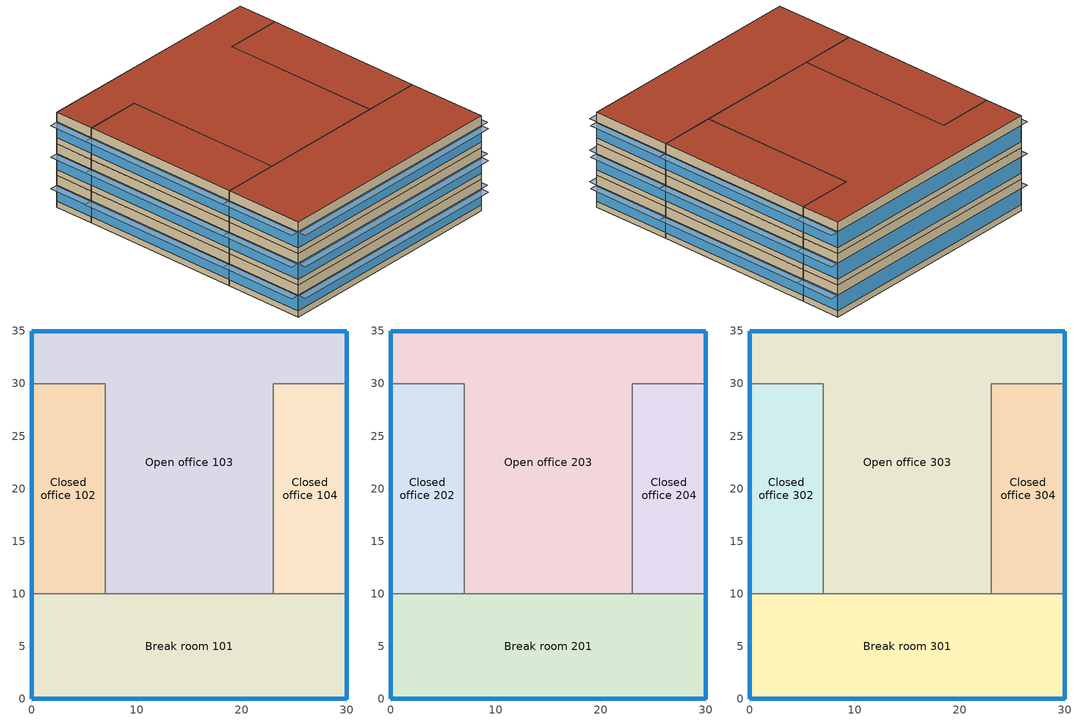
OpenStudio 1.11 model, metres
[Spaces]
Break room 101
 floor ground: 30,10 30,0 0,0 0,10 z0
 wall outside: 0,10 0,0 30,0 30,10 z0:4
 wall to Closed office 102: 7,10 0,10 z0:4
 wall to Open office 103: 23,10 7,10 z0:4
 wall to Closed office 104: 30,10 23,10 z0:4
 window: 30,0.03 30,9.97 / 0,9.97 0,0.03 z0.76:2.77; 0.03,0 29.97,0 z0.76:2.76
Closed office 102
 floor ground: 0,30 7,30 7,10 0,10 z0
 wall outside: 0,30 0,10 z0:4
 wall to Open office 103: 7,10 7,30 0,30 z0:4
 window: 0,29.97 0,10.03 z0.76:2.77
Open office 103
 floor ground: 30,35 30,30 23,30 23,10 7,10 7,30 0,30 0,35 z0
 wall outside: 30,30 30,35 0,35 0,30 z0:4
 wall to Closed office 104: 23,10 23,30 30,30 z0:4
 window: 30,30.03 30,34.97 / 0,34.97 0,30.03 z0.76:2.78; 29.97,35 0.03,35 z0.76:2.76
Closed office 104
 floor ground: 30,30 30,10 23,10 23,30 z0
 wall outside: 30,10 30,30 z0:4
 window: 30,10.03 30,29.97 z0.76:2.77
Break room 201
 floor to Break room 101: 30,10 30,0 0,0 0,10 z4
 wall outside: 0,10 0,0 30,0 30,10 z4:8
 wall to Closed office 202: 7,10 0,10 z4:8
 wall to Open office 203: 23,10 7,10 z4:8
 wall to Closed office 204: 30,10 23,10 z4:8
 window: 0.03,0 29.97,0 z4.76:6.76; 0,9.97 0,0.03 / 30,0.03 30,9.97 z4.76:6.77
Closed office 202
 floor to Closed office 102: 7,30 7,10 0,10 0,30 z4
 wall outside: 0,30 0,10 z4:8
 wall to Open office 203: 7,10 7,30 0,30 z4:8
 window: 0,29.97 0,10.03 z4.76:6.77
Open office 203
 floor to Open office 103: 30,35 30,30 23,30 23,10 7,10 7,30 0,30 0,35 z4
 wall outside: 30,30 30,35 0,35 0,30 z4:8
 wall to Closed office 204: 23,10 23,30 30,30 z4:8
 window: 29.97,35 0.03,35 z4.76:6.76; 30,30.03 30,34.97 / 0,34.97 0,30.03 z4.76:6.78
Closed office 204
 floor to Closed office 104: 30,30 30,10 23,10 23,30 z4
 wall outside: 30,10 30,30 z4:8
 window: 30,10.03 30,29.97 z4.76:6.77
Break room 301
 floor to Break room 201: 0,10 30,10 30,0 0,0 z8
 wall outside: 0,10 0,0 30,0 30,10 z8:12
 wall to Closed office 302: 7,10 0,10 z8:12
 wall to Open office 303: 23,10 7,10 z8:12
 wall to Closed office 304: 30,10 23,10 z8:12
 window: 0.03,0 29.97,0 z8.76:10.76; 0,9.97 0,0.03 / 30,0.03 30,9.97 z8.76:10.77
 roof outside: 30,0 30,10 0,10 0,0 z12
Closed office 302
 floor to Closed office 202: 7,30 7,10 0,10 0,30 z8
 wall outside: 0,30 0,10 z8:12
 wall to Open office 303: 7,10 7,30 0,30 z8:12
 window: 0,29.97 0,10.03 z8.76:10.77
 roof outside: 7,10 7,30 0,30 0,10 z12
Open office 303
 floor to Open office 203: 30,35 30,30 23,30 23,10 7,10 7,30 0,30 0,35 z8
 wall outside: 30,30 30,35 0,35 0,30 z8:12
 wall to Closed office 304: 23,10 23,30 30,30 z8:12
 window: 30,30.03 30,34.97 / 0,34.97 0,30.03 z8.76:10.78; 29.97,35 0.03,35 z8.76:10.76
 roof outside: 23,10 23,30 30,30 30,35 0,35 0,30 7,30 7,10 z12
Closed office 304
 floor to Closed office 204: 30,30 30,10 23,10 23,30 z8
 wall outside: 30,10 30,30 z8:12
 window: 30,10.03 30,29.97 z8.76:10.77
 roof outside: 30,10 30,30 23,30 23,10 z12
shading: 31,10.03 31,29.97 30,29.97 30,10.03 z2.77; 31.01,0.03 31.01,9.97 30,9.97 30,0.03 z10.77; 31.01,30.03 31.01,34.97 30,34.97 30,30.03 z6.78; 0,0.03 0,9.97 -1.01,9.97 -1.01,0.03 z2.77; 31,10.03 31,29.97 30,29.97 30,10.03 z10.77; 31.01,30.03 31.01,34.97 30,34.97 30,30.03 z10.78; 0,0.03 0,9.97 -1.01,9.97 -1.01,0.03 z6.77; 29.97,-1 29.97,0 0.03,0 0.03,-1 z10.76; 29.97,-1 29.97,0 0.03,0 0.03,-1 z2.76; 0,30.03 0,34.97 -1.01,34.97 -1.01,30.03 z10.78; 29.97,-1 29.97,0 0.03,0 0.03,-1 z6.76; 31,10.03 31,29.97 30,29.97 30,10.03 z6.77; 0,30.03 0,34.97 -1.01,34.97 -1.01,30.03 z6.78; 0,30.03 0,34.97 -1.01,34.97 -1.01,30.03 z2.78; 31.01,0.03 31.01,9.97 30,9.97 30,0.03 z6.77; 0,10.03 0,29.97 -1,29.97 -1,10.03 z10.77; 31.01,30.03 31.01,34.97 30,34.97 30,30.03 z2.78; 0,10.03 0,29.97 -1,29.97 -1,10.03 z6.77; 31.01,0.03 31.01,9.97 30,9.97 30,0.03 z2.77; 0,10.03 0,29.97 -1,29.97 -1,10.03 z2.77; 0,0.03 0,9.97 -1.01,9.97 -1.01,0.03 z10.77
[Building]
Building 1: Space Type=189.1-2009 - Office - OpenOffice - CZ4-8; Default Construction Set=189.1-2009 - CZ5 - Office
[Site]
Piacenza: Latitude {deg}=44.92; Longitude {deg}=9.73; Time Zone {hr}=1; Elevation {m}=134
[ClimateZones]
Climate Zone Institution Name 1=ASHRAE; Climate Zone Document Name 1=ANSI/ASHRAE Standard 169; Climate Zone Document Year 1=2006; Climate Zone Institution Name 2=CEC; Climate Zone Document Name 2=California Climate Zone Descriptions; Climate Zone Document Year 2=1995
[SizingPeriod:DesignDay] Sky Clearness=0; Rain Indicator=0; Snow Indicator=0; Day of Month=21; Daylight Saving Time Indicator=0; Dry-Bulb Temperature Range Modifier Type=DefaultMultipliers
Name | Maximum Dry-Bulb Temperature {C} | Daily Dry-Bulb Temperature Range {deltaC} | Humidity Indicating Conditions at Maximum Dry-Bulb | Barometric Pressure {Pa} | Wind Speed {m/s} | Wind Direction {deg} | Month | Day Type | Humidity Indicating Type | Solar Model Indicator | ASHRAE Taub | ASHRAE Taud
Piacenza Ann Clg .4% Condns DP=>MDB | 27.4 | 11.9 | 23 | 99726 | 2.3 | 90 | 8 | SummerDesignDay | Dewpoint | ASHRAETau | 0.48 | 1.935
Piacenza Ann Hum_n 99.6% Condns DP=>MCDB | 3.5 | 0 | -11.3 | 99726 | 2 | 250 | 1 | WinterDesignDay | Dewpoint | ASHRAEClearSky
Piacenza Ann Clg .4% Condns DB=>MWB | 33.1 | 11.9 | 22.7 | 99726 | 2.3 | 90 | 8 | SummerDesignDay | Wetbulb | ASHRAETau | 0.48 | 1.935
Piacenza Ann Clg .4% Condns Enth=>MDB | 30.3 | 11.9 | 74900 | 99726 | 2.3 | 90 | 8 | SummerDesignDay | Enthalpy | ASHRAETau | 0.48 | 1.935
Piacenza Ann Htg 99.6% Condns DB | -6.1 | 0 | -6.1 | 99726 | 2 | 250 | 1 | WinterDesignDay | Wetbulb | ASHRAEClearSky
Piacenza Ann Clg .4% Condns WB=>MDB | 30.1 | 11.9 | 24.6 | 99726 | 2.3 | 90 | 8 | SummerDesignDay | Wetbulb | ASHRAETau | 0.48 | 1.935
Piacenza Ann Htg Wind 99.6% Condns WS=>MCDB | 5.8 | 0 | 5.8 | 99726 | 8.9 | 250 | 1 | WinterDesignDay | Wetbulb | ASHRAEClearSky
CAIRO Ann Htg Wind 99.6% Condns WS=>MCDB | 14.7 | 0 | 14.7 | 100439 | 11.6 | 90 | 1 | WinterDesignDay | Wetbulb | ASHRAEClearSky
CAIRO Ann Htg 99.6% Condns DB | 7.7 | 0 | 7.7 | 100439 | 2.3 | 90 | 1 | WinterDesignDay | Wetbulb | ASHRAEClearSky
CAIRO Ann Clg .4% Condns DP=>MDB | 27.3 | 11.5 | 23.1 | 100439 | 5.4 | 350 | 7 | SummerDesignDay | Dewpoint | ASHRAETau | 0.451 | 1.976
CAIRO Ann Hum_n 99.6% Condns DP=>MCDB | 20.2 | 0 | -3.9 | 100439 | 2.3 | 90 | 1 | WinterDesignDay | Dewpoint | ASHRAEClearSky
CAIRO Ann Clg .4% Condns Enth=>MDB | 32 | 11.5 | 76100 | 100439 | 5.4 | 350 | 7 | SummerDesignDay | Enthalpy | ASHRAETau | 0.451 | 1.976
CAIRO Ann Clg .4% Condns WB=>MDB | 31.8 | 11.5 | 24.9 | 100439 | 5.4 | 350 | 7 | SummerDesignDay | Wetbulb | ASHRAETau | 0.451 | 1.976
CAIRO Ann Clg .4% Condns DB=>MWB | 38.1 | 11.5 | 21.1 | 100439 | 5.4 | 350 | 7 | SummerDesignDay | Wetbulb | ASHRAETau | 0.451 | 1.976
[DefaultConstructionSet] Interior Partition Construction=Interior Partition
Name | Default Exterior Surface Constructions | Default Interior Surface Constructions | Default Ground Contact Surface Constructions | Default Exterior SubSurface Constructions | Default Interior SubSurface Constructions
189.1-2009 - CZ5 - Office | Default Surface Constructions 13 | Default Surface Constructions 14 | Default Surface Constructions 15 | Default Sub Surface Constructions 9 | Default Sub Surface Constructions 10
Modified Break room | Default Surface Constructions 1 | Default Surface Constructions 2 | Default Surface Constructions 3 | Default Sub Surface Constructions 1 | Default Sub Surface Constructions 2
Modified Office Room | Default Surface Constructions 28 | Default Surface Constructions 29 | Default Surface Constructions 30 | Default Sub Surface Constructions 19 | Default Sub Surface Constructions 20
[DefaultSurfaceConstructions]
Name | Floor Construction | Wall Construction | Roof Ceiling Construction
Default Surface Constructions 1; Default Surface Constructions 28 | ExtSlabCarpet 4in ClimateZone 1-8 | Newexteriorwall | ASHRAE 189.1-2009 ExtRoof IEAD ClimateZone 1
Default Surface Constructions 2; Default Surface Constructions 29 | Interior Floor | Newinteriorwoodwall | Interior Ceiling
Default Surface Constructions 3; Default Surface Constructions 15; Default Surface Constructions 30 | ExtSlabCarpet 4in ClimateZone 1-8 | ExtSlabCarpet 4in ClimateZone 1-8 | ExtSlabCarpet 4in ClimateZone 1-8
Default Surface Constructions 13 | ExtSlabCarpet 4in ClimateZone 1-8 | ASHRAE 189.1-2009 ExtWall Mass ClimateZone 5 | ASHRAE 189.1-2009 ExtRoof IEAD ClimateZone 2-5
Default Surface Constructions 14 | Interior Floor | Interior Wall | Interior Ceiling
[Construction]
ExtSlabCarpet 4in ClimateZone 1-8: MAT-CC05 4 HW CONCRETE, CP02 CARPET PAD
ASHRAE 189.1-2009 ExtRoof IEAD ClimateZone 1: Roof Membrane, Roof Insulation [18], Metal Decking
Interior Floor: F16 Acoustic tile, F05 Ceiling air space resistance, M11 100mm lightweight concrete
Interior Wall: G01a 19mm gypsum board, F04 Wall air space resistance, G01a 19mm gypsum board
Interior Ceiling: M11 100mm lightweight concrete, F05 Ceiling air space resistance, F16 Acoustic tile
ASHRAE 189.1-2009 ExtWindow ClimateZone 1: Theoretical Glass [167]
Exterior Door: F08 Metal surface, I01 25mm insulation board
Interior Window: Clear 3mm
Interior Door; Interior Partition: G05 25mm wood
ASHRAE 189.1-2009 ExtRoof IEAD ClimateZone 2-5: Roof Membrane, Roof Insulation [21], Metal Decking
ASHRAE 189.1-2009 ExtWindow ClimateZone 4-5: Theoretical Glass [207]
ASHRAE 189.1-2009 ExtWall Mass ClimateZone 5: 1IN Stucco, 8IN Concrete HW, Wall Insulation [40], 1/2IN Gypsum
Newinteriorwoodwall: G05 25mm wood, F04 Wall air space resistance, G01a 19mm gypsum board
Newexteriorwall: 1IN Stucco, 8IN Concrete HW, Wall Insulation [44], 1/2IN Gypsum
[Material] Thermal Absorptance=0.9
Name | Roughness | Thickness {m} | Conductivity {W/m-K} | Density {kg/m3} | Specific Heat {J/kg-K} | Solar Absorptance | Visible Absorptance
MAT-CC05 4 HW CONCRETE | Rough | 0.1016 | 1.311 | 2240 | 836.8 | 0.85 | 0.85
1IN Stucco | Smooth | 0.0253 | 0.6918 | 1858 | 837 | 0.92 | 0.92
8IN Concrete HW | MediumRough | 0.2033 | 1.7296 | 2243 | 837 | 0.65 | 0.65
1/2IN Gypsum | Smooth | 0.0127 | 0.16 | 784.9 | 830 | 0.4 | 0.4
Roof Membrane | VeryRough | 0.0095 | 0.16 | 1121.29 | 1460 | 0.7 | 0.7
Roof Insulation [18] | MediumRough | 0.1693 | 0.049 | 265 | 836.8 | 0.7 | 0.7
Metal Decking | MediumSmooth | 0.0015 | 45.006 | 7680 | 418.4 | 0.6 | 0.6
F16 Acoustic tile | MediumSmooth | 0.0191 | 0.06 | 368 | 590 | 0.3 | 0.3
M11 100mm lightweight concrete | MediumRough | 0.1016 | 0.53 | 1280 | 840 | 0.5 | 0.5
G01a 19mm gypsum board | MediumSmooth | 0.019 | 0.16 | 800 | 1090 | 0.4 | 0.4
F08 Metal surface | Smooth | 0.0008 | 45.28 | 7824 | 500 | 0.7 | 0.7
I01 25mm insulation board | MediumRough | 0.0254 | 0.03 | 43 | 1210 | 0.6 | 0.6
G05 25mm wood | MediumSmooth | 0.0254 | 0.15 | 608 | 1630 | 0.5 | 0.5
Roof Insulation [21] | MediumRough | 0.2105 | 0.049 | 265 | 836.8 | 0.7 | 0.7
Wall Insulation [40] | MediumRough | 0.0794 | 0.0432 | 91 | 837 | 0.5 | 0.5
Wall Insulation [44] | MediumRough | 0.1104 | 0.0432 | 91 | 837 | 0.5 | 0.5
[Material:NoMass]
CP02 CARPET PAD: Roughness=Smooth; Thermal Resistance {m2-K/W}=0.1; Thermal Absorptance=0.9; Solar Absorptance=0.8; Visible Absorptance=0.8
[Material:AirGap]
Name | Thermal Resistance {m2-K/W}
F05 Ceiling air space resistance | 0.18
F04 Wall air space resistance | 0.15
[DefaultSubSurfaceConstructions]
Name | Fixed Window Construction | Operable Window Construction | Door Construction | Tubular Daylight Dome Construction | Tubular Daylight Diffuser Construction
Default Sub Surface Constructions 1; Default Sub Surface Constructions 19 | ASHRAE 189.1-2009 ExtWindow ClimateZone 1 | ASHRAE 189.1-2009 ExtWindow ClimateZone 1 | Exterior Door | Interior Window | Interior Window
Default Sub Surface Constructions 2; Default Sub Surface Constructions 10; Default Sub Surface Constructions 20 | Interior Window | Interior Window | Interior Door
Default Sub Surface Constructions 9 | ASHRAE 189.1-2009 ExtWindow ClimateZone 4-5 | ASHRAE 189.1-2009 ExtWindow ClimateZone 4-5 | Exterior Door | Interior Window | Interior Window
[WindowMaterial:Glazing] Optical Data Type=SpectralAverage; Thickness {m}=0.003; Back Side Solar Reflectance at Normal Incidence=0; Back Side Visible Reflectance at Normal Incidence=0; Infrared Transmittance at Normal Incidence=0; Dirt Correction Factor for Solar and Visible Transmittance=1; Solar Diffusing=No
Name | Solar Transmittance at Normal Incidence | Front Side Solar Reflectance at Normal Incidence | Visible Transmittance at Normal Incidence | Front Side Visible Reflectance at Normal Incidence | Front Side Infrared Hemispherical Emissivity | Back Side Infrared Hemispherical Emissivity | Conductivity {W/m-K}
Theoretical Glass [167] | 0.2374 | 0.7126 | 0.2512 | 0.6988 | 0.985 | 0.985 | 2.1073
Clear 3mm | 0.837 | 0.075 | 0.898 | 0.081 | 0.84 | 0.84 | 0.9
Theoretical Glass [207] | 0.3311 | 0.6189 | 0.44 | 0.51 | 0.9 | 0.9 | 0.0133
[SpaceType] Standards Building Type=Office
Name | Default Schedule Set | Design Specification Outdoor Air Object | Standards Space Type
189.1-2009 - Office - BreakRoom - CZ1-3 | 189.1-2009 - Office - BreakRoom - CZ1-3 Schedule Set | 189.1-2009 - Office - BreakRoom - CZ1-3 Ventilation | BreakRoom
189.1-2009 - Office - ClosedOffice - CZ1-3 | 189.1-2009 - Office - ClosedOffice - CZ1-3 Schedule Set | 189.1-2009 - Office - ClosedOffice - CZ1-3 Ventilation | ClosedOffice
189.1-2009 - Office - OpenOffice - CZ1-3 | mymodifed_OpenOffice | 189.1-2009 - Office - OpenOffice - CZ1-3 Ventilation | OpenOffice
189.1-2009 - Office - OpenOffice - CZ4-8 | 189.1-2009 - Office - OpenOffice - CZ4-8 Schedule Set | 189.1-2009 - Office - OpenOffice - CZ4-8 Ventilation | OpenOffice
[DefaultScheduleSet] Lighting Schedule=Office Bldg Light; Infiltration Schedule=Office Infil Quarter On
Name | Number of People Schedule | People Activity Level Schedule | Electric Equipment Schedule
189.1-2009 - Office - BreakRoom - CZ1-3 Schedule Set | Office Misc Occ | Office Activity | Office Bldg Equip
189.1-2009 - Office - ClosedOffice - CZ1-3 Schedule Set; 189.1-2009 - Office - OpenOffice - CZ4-8 Schedule Set | Office Work Occ | Office Activity | Office Bldg Equip
mymodifed_OpenOffice | Medium Office Bldg Occ | Large Office Activity | Medium Office Bldg Equip
mymodified_BreakRoom | Office Misc Occ | Break room Activity | Medium Office Bldg Equip 1
mymodified_closedOffice | Office Work Occ | Medium Office Activity | Large Office Bldg Equip
[Lights:Definition] Design Level Calculation Method=Watts/Area
Name | Watts per Space Floor Area {W/m2}
189.1-2009 - Office - BreakRoom - CZ1-3 Lights Definition | 11.625
189.1-2009 - Office - ClosedOffice - CZ1-3 Lights Definition; 189.1-2009 - Office - OpenOffice - CZ1-3 Lights Definition; 189.1-2009 - Office - OpenOffice - CZ4-8 Lights Definition | 10.6563
[Lights]
Name | Lights Definition | Space or SpaceType
189.1-2009 - Office - BreakRoom - CZ1-3 Lights | 189.1-2009 - Office - BreakRoom - CZ1-3 Lights Definition | 189.1-2009 - Office - BreakRoom - CZ1-3
189.1-2009 - Office - ClosedOffice - CZ1-3 Lights | 189.1-2009 - Office - ClosedOffice - CZ1-3 Lights Definition | 189.1-2009 - Office - ClosedOffice - CZ1-3
189.1-2009 - Office - OpenOffice - CZ1-3 Lights | 189.1-2009 - Office - OpenOffice - CZ1-3 Lights Definition | 189.1-2009 - Office - OpenOffice - CZ1-3
189.1-2009 - Office - OpenOffice - CZ4-8 Lights | 189.1-2009 - Office - OpenOffice - CZ4-8 Lights Definition | 189.1-2009 - Office - OpenOffice - CZ4-8
[DesignSpecification:OutdoorAir] Outdoor Air Method=Sum
Name | Outdoor Air Flow per Person {m3/s-person}
189.1-2009 - Office - BreakRoom - CZ1-3 Ventilation | 0.00707921
189.1-2009 - Office - ClosedOffice - CZ1-3 Ventilation; 189.1-2009 - Office - OpenOffice - CZ1-3 Ventilation; 189.1-2009 - Office - OpenOffice - CZ4-8 Ventilation | 0.00943895
[People:Definition] Number of People Calculation Method=People/Area; Fraction Radiant=0.3
Name | People per Space Floor Area {person/m2}
189.1-2009 - Office - BreakRoom - CZ1-3 People Definition | 0.538196
189.1-2009 - Office - ClosedOffice - CZ1-3 People Definition | 0.0511286
189.1-2009 - Office - OpenOffice - CZ1-3 People Definition; 189.1-2009 - Office - OpenOffice - CZ4-8 People Definition | 0.0565105
[People]
Name | People Definition | Space or SpaceType
189.1-2009 - Office - BreakRoom - CZ1-3 People | 189.1-2009 - Office - BreakRoom - CZ1-3 People Definition | 189.1-2009 - Office - BreakRoom - CZ1-3
189.1-2009 - Office - ClosedOffice - CZ1-3 People | 189.1-2009 - Office - ClosedOffice - CZ1-3 People Definition | 189.1-2009 - Office - ClosedOffice - CZ1-3
189.1-2009 - Office - OpenOffice - CZ1-3 People | 189.1-2009 - Office - OpenOffice - CZ1-3 People Definition | 189.1-2009 - Office - OpenOffice - CZ1-3
189.1-2009 - Office - OpenOffice - CZ4-8 People | 189.1-2009 - Office - OpenOffice - CZ4-8 People Definition | 189.1-2009 - Office - OpenOffice - CZ4-8
[SpaceInfiltration:DesignFlowRate] Design Flow Rate Calculation Method=Flow/ExteriorArea
Name | Space or SpaceType | Flow per Exterior Surface Area {m3/s-m2}
189.1-2009 - Office - BreakRoom - CZ1-3 Infiltration | 189.1-2009 - Office - BreakRoom - CZ1-3 | 0.00030226
189.1-2009 - Office - ClosedOffice - CZ1-3 Infiltration | 189.1-2009 - Office - ClosedOffice - CZ1-3 | 0.00030226
189.1-2009 - Office - OpenOffice - CZ1-3 Infiltration | 189.1-2009 - Office - OpenOffice - CZ1-3 | 0.00030226
189.1-2009 - Office - OpenOffice - CZ4-8 Infiltration | 189.1-2009 - Office - OpenOffice - CZ4-8 | 0.000226568
[ElectricEquipment:Definition] Design Level Calculation Method=Watts/Area
Name | Watts per Space Floor Area {W/m2}
189.1-2009 - Office - BreakRoom - CZ1-3 Electric Equipment Definition | 48.007
189.1-2009 - Office - ClosedOffice - CZ1-3 Electric Equipment Definition | 6.8889
189.1-2009 - Office - OpenOffice - CZ1-3 Electric Equipment Definition; 189.1-2009 - Office - OpenOffice - CZ4-8 Electric Equipment Definition | 7.64238
[ElectricEquipment]
Name | Electric Equipment Definition | Space or SpaceType
189.1-2009 - Office - BreakRoom - CZ1-3 Electric Equipment | 189.1-2009 - Office - BreakRoom - CZ1-3 Electric Equipment Definition | 189.1-2009 - Office - BreakRoom - CZ1-3
189.1-2009 - Office - ClosedOffice - CZ1-3 Electric Equipment | 189.1-2009 - Office - ClosedOffice - CZ1-3 Electric Equipment Definition | 189.1-2009 - Office - ClosedOffice - CZ1-3
189.1-2009 - Office - OpenOffice - CZ1-3 Electric Equipment | 189.1-2009 - Office - OpenOffice - CZ1-3 Electric Equipment Definition | 189.1-2009 - Office - OpenOffice - CZ1-3
189.1-2009 - Office - OpenOffice - CZ4-8 Electric Equipment | 189.1-2009 - Office - OpenOffice - CZ4-8 Electric Equipment Definition | 189.1-2009 - Office - OpenOffice - CZ4-8
[ThermostatSetpoint:DualSetpoint] Heating Setpoint Temperature Schedule=Medium Office HtgSetp; Cooling Setpoint Temperature Schedule=Medium Office ClgSetp
Thermal Zone 2 Thermostat; Thermal Zone 4 Thermostat; Thermal Zone 6 Thermostat; Thermal Zone 8 Thermostat; Thermal Zone 10 Thermostat; Thermal Zone 12 Thermostat; Thermal Zone 1 Thermostat 1; Thermal Zone 3 Thermostat; Thermal Zone 5 Thermostat 1; Thermal Zone 7 Thermostat; Thermal Zone 9 Thermostat 1; Thermal Zone 11 Thermostat
[BuildingStory] Nominal Floor to Floor Height {m}=4
Name | Nominal Z Coordinate {m}
Building Story 1 | 0
Building Story 2 | 4
Building Story 3 | 8
[Space]
Name | Space Type | Default Construction Set | Default Schedule Set | Building Story | Thermal Zone
Break room 101 | 189.1-2009 - Office - BreakRoom - CZ1-3 | Modified Break room | mymodified_BreakRoom | Building Story 1 | Thermal Zone 1
Closed office 102 | 189.1-2009 - Office - ClosedOffice - CZ1-3 | Modified Office Room | mymodified_closedOffice | Building Story 1 | Thermal Zone 2
Open office 103 | 189.1-2009 - Office - OpenOffice - CZ1-3 | Modified Office Room | mymodifed_OpenOffice | Building Story 1 | Thermal Zone 3
Closed office 104 | 189.1-2009 - Office - ClosedOffice - CZ1-3 | Modified Office Room | mymodified_closedOffice | Building Story 1 | Thermal Zone 4
Break room 201 | 189.1-2009 - Office - BreakRoom - CZ1-3 | Modified Break room | mymodified_BreakRoom | Building Story 2 | Thermal Zone 5
Closed office 202 | 189.1-2009 - Office - ClosedOffice - CZ1-3 | Modified Office Room | mymodified_closedOffice | Building Story 2 | Thermal Zone 6
Open office 203 | 189.1-2009 - Office - OpenOffice - CZ1-3 | Modified Office Room | mymodifed_OpenOffice | Building Story 2 | Thermal Zone 7
Closed office 204 | 189.1-2009 - Office - ClosedOffice - CZ1-3 | Modified Office Room | mymodified_closedOffice | Building Story 2 | Thermal Zone 8
Break room 301 | 189.1-2009 - Office - BreakRoom - CZ1-3 | Modified Break room | mymodified_BreakRoom | Building Story 3 | Thermal Zone 9
Closed office 302 | 189.1-2009 - Office - ClosedOffice - CZ1-3 | Modified Office Room | mymodified_closedOffice | Building Story 3 | Thermal Zone 10
Open office 303 | 189.1-2009 - Office - OpenOffice - CZ1-3 | Modified Office Room | mymodifed_OpenOffice | Building Story 3 | Thermal Zone 11
Closed office 304 | 189.1-2009 - Office - ClosedOffice - CZ1-3 | Modified Office Room | mymodified_closedOffice | Building Story 3 | Thermal Zone 12
[ThermalZone]
Name | Thermostat | Use Ideal Air Loads
Thermal Zone 1 | Thermal Zone 1 Thermostat 1 | Yes
Thermal Zone 2 | Thermal Zone 2 Thermostat | Yes
Thermal Zone 3 | Thermal Zone 3 Thermostat | Yes
Thermal Zone 4 | Thermal Zone 4 Thermostat | Yes
Thermal Zone 5 | Thermal Zone 5 Thermostat 1 | No
Thermal Zone 6 | Thermal Zone 6 Thermostat | Yes
Thermal Zone 7 | Thermal Zone 7 Thermostat | Yes
Thermal Zone 8 | Thermal Zone 8 Thermostat | Yes
Thermal Zone 9 | Thermal Zone 9 Thermostat 1 | Yes
Thermal Zone 10 | Thermal Zone 10 Thermostat | Yes
Thermal Zone 11 | Thermal Zone 11 Thermostat | Yes
Thermal Zone 12 | Thermal Zone 12 Thermostat | Yes
[Sizing:Zone] Zone Cooling Design Supply Air Temperature Input Method=SupplyAirTemperature; Zone Cooling Design Supply Air Temperature {C}=14; Zone Cooling Design Supply Air Temperature Difference {deltaC}=11.11; Zone Heating Design Supply Air Temperature Input Method=SupplyAirTemperature; Zone Heating Design Supply Air Temperature {C}=40; Zone Heating Design Supply Air Temperature Difference {deltaC}=11.11; Zone Cooling Design Supply Air Humidity Ratio {kg-H2O/kg-air}=0.0085; Zone Heating Design Supply Air Humidity Ratio {kg-H2O/kg-air}=0.008; Cooling Design Air Flow Method=DesignDay; Heating Design Air Flow Method=DesignDay; Account for Dedicated Outdoor Air System=No; Dedicated Outdoor Air System Control Strategy=NeutralSupplyAir; Dedicated Outdoor Air Low Setpoint Temperature for Design {C}=autosize; Dedicated Outdoor Air High Setpoint Temperature for Design {C}=autosize
Thermal Zone 1; Thermal Zone 2; Thermal Zone 3; Thermal Zone 4; Thermal Zone 5; Thermal Zone 6; Thermal Zone 7; Thermal Zone 8; Thermal Zone 9; Thermal Zone 10; Thermal Zone 11; Thermal Zone 12
[Schedule:Ruleset]
Name | Default Day Schedule | Summer Design Day Schedule | Winter Design Day Schedule
Office Bldg Light | Office Bldg Light Default Schedule | Office Bldg Light Summer Design Day | Office Bldg Light Winter Design Day
Office Misc Occ | Office Bldg Occ Default Schedule 1 | Office Bldg Occ Summer Design Day 1 | Office Bldg Occ Winter Design Day 1
Office Activity | Office Activity Default Schedule | Office Activity Summer Design Day | Office Activity Winter Design Day
Office Infil Quarter On | Office Infil Quarter On Default Schedule | Office Infil Quarter On Summer Design Day | Office Infil Quarter On Winter Design Day
Office Bldg Equip | Office Bldg Equip Default Schedule | Office Bldg Equip Summer Design Day | Office Bldg Equip Winter Design Day
Medium Office HtgSetp | Medium Office HtgSetp Default Schedule | Medium Office HtgSetp Summer Design Day | Medium Office HtgSetp Winter Design Day
Medium Office ClgSetp | Medium Office ClgSetp Default Schedule | Medium Office ClgSetp Summer Design Day | Medium Office ClgSetp Winter Design Day
Office Work Occ | Office Bldg Occ Default Schedule | Office Bldg Occ Summer Design Day | Office Bldg Occ Winter Design Day
Large Office Activity | Large Office Activity Default Schedule | Large Office Activity Summer Design Day | Large Office Activity Winter Design Day
Large Office Bldg Equip | Large Office Bldg Equip Default Schedule | Large Office Bldg Equip Summer Design Day | Large Office Bldg Equip Winter Design Day
Medium Office Bldg Occ | Medium Office Bldg Occ Default Schedule | Medium Office Bldg Occ Summer Design Day | Medium Office Bldg Occ Winter Design Day
Medium Office Activity | Medium Office Activity Default Schedule | Medium Office Activity Summer Design Day | Medium Office Activity Winter Design Day
Medium Office Bldg Equip | Medium Office Bldg Equip Default Schedule | Medium Office Bldg Equip Summer Design Day | Medium Office Bldg Equip Winter Design Day
Break room Activity | Medium Office Activity Default Schedule 1 | Medium Office Activity Summer Design Day 1 | Medium Office Activity Winter Design Day 1
Medium Office Bldg Equip 1 | Medium Office Bldg Equip Default Schedule 1 | Medium Office Bldg Equip Summer Design Day 1 | Medium Office Bldg Equip Winter Design Day 1
[Schedule:Day]
Office Bldg Light Default Schedule: 5, 0, 0.05, 7, 0, 0.1, 8, 0, 0.3, 17, 0, 0.9, 18, 0, 0.7, 20, 0, 0.5, 22, 0, 0.3, 23, 0, 0.1, 24, 0, 0.05
Office Bldg Light Summer Design Day; Office Infil Quarter On Rule 1 Day Schedule; Office Bldg Equip Summer Design Day; Large Office Bldg Equip Summer Design Day; Medium Office Bldg Equip Summer Design Day; Medium Office Bldg Equip Summer Design Day 1: 24, 0, 1
Office Bldg Light Winter Design Day; Office Bldg Occ Winter Design Day 1; Office Bldg Occ Rule 1 Day Schedule 1; Office Bldg Equip Winter Design Day; Office Bldg Occ Winter Design Day; Office Bldg Occ Rule 1 Day Schedule; Large Office Bldg Equip Winter Design Day; Medium Office Bldg Occ Winter Design Day; Medium Office Bldg Occ Rule 1 Day Schedule; Medium Office Bldg Equip Winter Design Day; Medium Office Bldg Equip Winter Design Day 1: 24, 0, 0
Office Bldg Light Rule 1 Day Schedule: 24, 0, 0.05
Office Bldg Light Rule 2 Day Schedule: 6, 0, 0.05, 8, 0, 0.1, 14, 0, 0.5, 17, 0, 0.15, 24, 0, 0.05
Office Bldg Occ Default Schedule 1: 6, 0, 0, 7, 0, 0.1, 8, 0, 0.2, 20, 0, 0.4, 22, 0, 0.1, 24, 0, 0.05
Office Bldg Occ Summer Design Day 1; Office Bldg Occ Summer Design Day; Medium Office Bldg Occ Summer Design Day: 6, 0, 0, 22, 0, 1, 24, 0, 0.05
Office Bldg Occ Rule 2 Day Schedule 1: 6, 0, 0, 8, 0, 0.1, 14, 0, 0.25, 17, 0, 0.1, 24, 0, 0
Office Activity Default Schedule; Office Activity Summer Design Day; Office Activity Winter Design Day: 24, 0, 132
Office Infil Quarter On Default Schedule; Office Infil Quarter On Summer Design Day: 6, 0, 1, 22, 0, 0.25, 24, 0, 1
Office Infil Quarter On Winter Design Day; Office Infil Quarter On Rule 2 Day Schedule: 6, 0, 1, 18, 0, 0.25, 24, 0, 1
Office Bldg Equip Default Schedule; Large Office Bldg Equip Default Schedule; Medium Office Bldg Equip Default Schedule: 8, 0, 0.4, 12, 0, 0.9, 13, 0, 0.8, 17, 0, 0.9, 18, 0, 0.8, 20, 0, 0.6, 22, 0, 0.5, 24, 0, 0.4
Office Bldg Equip Rule 1 Day Schedule; Large Office Bldg Equip Rule 1 Day Schedule; Medium Office Bldg Equip Rule 1 Day Schedule; Medium Office Bldg Equip Rule 1 Day Schedule 1: 24, 0, 0.3
Office Bldg Equip Rule 2 Day Schedule; Large Office Bldg Equip Rule 2 Day Schedule; Medium Office Bldg Equip Rule 2 Day Schedule; Medium Office Bldg Equip Rule 2 Day Schedule 1: 6, 0, 0.3, 8, 0, 0.4, 14, 0, 0.5, 17, 0, 0.35, 24, 0, 0.3
Medium Office HtgSetp Default Schedule: 6, 0, 15.6, 22, 0, 21, 24, 0, 15.6
Medium Office HtgSetp Summer Design Day; Medium Office HtgSetp Rule 1 Day Schedule: 24, 0, 15.6
Medium Office HtgSetp Winter Design Day: 24, 0, 21
Medium Office HtgSetp Rule 2 Day Schedule: 6, 0, 15.6, 18, 0, 21, 24, 0, 15.6
Medium Office ClgSetp Default Schedule; Medium Office ClgSetp Summer Design Day: 6, 0, 26.7, 22, 0, 24, 24, 0, 26.7
Medium Office ClgSetp Winter Design Day; Medium Office ClgSetp Rule 1 Day Schedule: 24, 0, 26.7
Medium Office ClgSetp Rule 2 Day Schedule: 6, 0, 26.7, 18, 0, 24, 24, 0, 26.7
Office Bldg Occ Default Schedule: 6, 0, 0, 7, 0, 0.1, 8, 0, 0.2, 12, 0, 0.85, 13, 0, 0.5, 17, 0, 0.85, 18, 0, 0.7, 20, 0, 0.4, 22, 0, 0.1, 24, 0, 0.05
Office Bldg Occ Rule 2 Day Schedule: 6, 0, 0, 8, 0, 0.1, 14, 0, 0.4, 17, 0, 0.1, 24, 0, 0
Large Office Activity Default Schedule: 6, 0, 0, 8, 0, 56.4234, 12, 0, 87.4956, 13, 0, 10.3106, 16, 0, 55.8777, 20, 0, 22.1133, 24, 0, 0
Large Office Activity Summer Design Day; Large Office Activity Winter Design Day; Medium Office Activity Summer Design Day; Medium Office Activity Winter Design Day; Medium Office Activity Summer Design Day 1; Medium Office Activity Winter Design Day 1: 24, 0, 120
Medium Office Bldg Occ Default Schedule: 6, 0, 0, 7, 0, 0.1, 8, 0, 0.2, 12, 0, 0.95, 13, 0, 0.5, 17, 0, 0.95, 18, 0, 0.7, 20, 0, 0.4, 22, 0, 0.1, 24, 0, 0.05
Medium Office Bldg Occ Rule 2 Day Schedule: 6, 0, 0, 8, 0, 0.1, 14, 0, 0.5, 17, 0, 0.1, 24, 0, 0
Medium Office Activity Default Schedule: 8, 0, 0, 9, 0, 43.7496, 12, 0, 86.27, 13, 0, 13.086, 16, 0, 86.27, 18, 0, 61.1257, 24, 0, 0
Medium Office Activity Default Schedule 1: 8, 0, 0, 12, 0, 16.462, 13, 0, 79.9505, 16, 0, 40.2702, 24, 0, 0
Medium Office Bldg Equip Default Schedule 1: 8, 0, 0, 12, 0, 0.192523, 13, 0, 0.8, 16, 0, 0.316881, 24, 0, 0
[Schedule:Rule] Apply Monday=No; Apply Tuesday=No; Apply Wednesday=No; Apply Thursday=No; Apply Friday=No; Date Specification Type=DateRange; Start Month=1; Start Day=1; End Month=12; End Day=31
Name | Schedule Ruleset | Rule Order | Day Schedule | Apply Sunday | Apply Saturday
Office Bldg Light Rule 1 | Office Bldg Light | 0 | Office Bldg Light Rule 1 Day Schedule | Yes | No
Office Bldg Light Rule 2 | Office Bldg Light | 1 | Office Bldg Light Rule 2 Day Schedule | No | Yes
Office Misc Occ Rule 1 | Office Misc Occ | 0 | Office Bldg Occ Rule 1 Day Schedule 1 | Yes | No
Office Misc Occ Rule 2 | Office Misc Occ | 1 | Office Bldg Occ Rule 2 Day Schedule 1 | No | Yes
Office Infil Quarter On Rule 1 | Office Infil Quarter On | 0 | Office Infil Quarter On Rule 1 Day Schedule | Yes | No
Office Infil Quarter On Rule 2 | Office Infil Quarter On | 1 | Office Infil Quarter On Rule 2 Day Schedule | No | Yes
Office Bldg Equip Rule 1 | Office Bldg Equip | 0 | Office Bldg Equip Rule 1 Day Schedule | Yes | No
Office Bldg Equip Rule 2 | Office Bldg Equip | 1 | Office Bldg Equip Rule 2 Day Schedule | No | Yes
Medium Office HtgSetp Rule 1 | Medium Office HtgSetp | 0 | Medium Office HtgSetp Rule 1 Day Schedule | Yes | No
Medium Office HtgSetp Rule 2 | Medium Office HtgSetp | 1 | Medium Office HtgSetp Rule 2 Day Schedule | No | Yes
Medium Office ClgSetp Rule 1 | Medium Office ClgSetp | 0 | Medium Office ClgSetp Rule 1 Day Schedule | Yes | No
Medium Office ClgSetp Rule 2 | Medium Office ClgSetp | 1 | Medium Office ClgSetp Rule 2 Day Schedule | No | Yes
Office Work Occ Rule 1 | Office Work Occ | 0 | Office Bldg Occ Rule 1 Day Schedule | Yes | No
Office Work Occ Rule 2 | Office Work Occ | 1 | Office Bldg Occ Rule 2 Day Schedule | No | Yes
Large Office Bldg Equip Rule 1 | Large Office Bldg Equip | 0 | Large Office Bldg Equip Rule 1 Day Schedule | Yes | No
Large Office Bldg Equip Rule 2 | Large Office Bldg Equip | 1 | Large Office Bldg Equip Rule 2 Day Schedule | No | Yes
Medium Office Bldg Occ Rule 1 | Medium Office Bldg Occ | 0 | Medium Office Bldg Occ Rule 1 Day Schedule | Yes | No
Medium Office Bldg Occ Rule 2 | Medium Office Bldg Occ | 1 | Medium Office Bldg Occ Rule 2 Day Schedule | No | Yes
Medium Office Bldg Equip Rule 1 | Medium Office Bldg Equip | 0 | Medium Office Bldg Equip Rule 1 Day Schedule | Yes | No
Medium Office Bldg Equip Rule 2 | Medium Office Bldg Equip | 1 | Medium Office Bldg Equip Rule 2 Day Schedule | No | Yes
Medium Office Bldg Equip Rule 3 | Medium Office Bldg Equip 1 | 0 | Medium Office Bldg Equip Rule 1 Day Schedule 1 | Yes | No
Medium Office Bldg Equip Rule 4 | Medium Office Bldg Equip 1 | 1 | Medium Office Bldg Equip Rule 2 Day Schedule 1 | No | Yes
